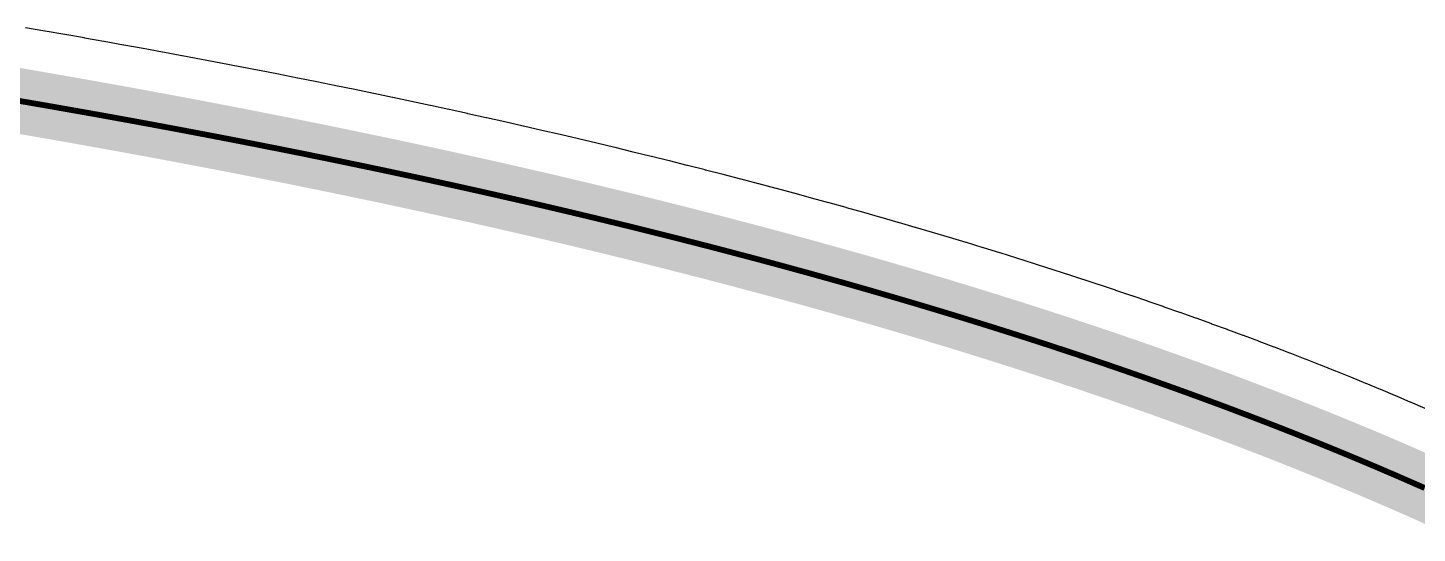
# Model space of a CAD drawing. Header units: millimetres. Extents: x -14 to 86, y -29 to 39.
# Drawn here: x 50.9 to 56.31, y -5.32 to -3.35 of the extents above; entities that cross this region are included whole.
import ezdxf

# ---------------------------------------------------------------- set-up
doc = ezdxf.new("R2010")
doc.units = ezdxf.units.MM
for name, color, linetype in [('BottomLayer', 5, 'Continuous'), ('KeepOutLayer', 6, 'Continuous'), ('Mechanical1', 6, 'Continuous'), ('TopLayer', 1, 'Continuous')]:
    doc.layers.add(name, color=color, linetype=linetype)

msp = doc.modelspace()

# ---------------------------------------------------------------- linework, layer by layer
at = {"layer": 'BottomLayer'}
for p, q in [((50.9712, -3.3639), (50.8949, -3.3508)), ((50.9715, -3.364), (50.9712, -3.3639)), ((50.9717, -3.364), (50.9715, -3.364)), ((51.0479, -3.3773), (50.9717, -3.364)), ((51.0481, -3.3773), (51.0479, -3.3773)), ((51.0484, -3.3773), (51.0481, -3.3773)), ((51.1244, -3.3907), (51.0484, -3.3773)), ((51.1246, -3.3908), (51.1244, -3.3907)), ((51.1249, -3.3908), (51.1246, -3.3908)), ((51.2007, -3.4043), (51.1249, -3.3908)), ((51.201, -3.4044), (51.2007, -3.4043)), ((51.2012, -3.4044), (51.201, -3.4044)), ((51.2769, -3.418), (51.2012, -3.4044)), ((51.2771, -3.4181), (51.2769, -3.418)), ((51.2774, -3.4181), (51.2771, -3.4181)), ((51.3528, -3.4318), (51.2774, -3.4181)), ((51.3531, -3.4319), (51.3528, -3.4318)), ((51.3534, -3.4319), (51.3531, -3.4319)), ((51.4286, -3.4457), (51.3534, -3.4319)), ((51.4289, -3.4458), (51.4286, -3.4457)), ((51.4292, -3.4458), (51.4289, -3.4458)), ((51.5042, -3.4597), (51.4292, -3.4458)), ((51.5045, -3.4599), (51.5042, -3.4597)), ((51.5048, -3.4598), (51.5045, -3.4599)), ((51.5797, -3.4739), (51.5048, -3.4598)), ((51.58, -3.474), (51.5797, -3.4739)), ((51.5802, -3.474), (51.58, -3.474)), ((51.6549, -3.4882), (51.5802, -3.474)), ((51.6552, -3.4883), (51.6549, -3.4882)), ((51.6555, -3.4883), (51.6552, -3.4883)), ((51.73, -3.5026), (51.6555, -3.4883)), ((51.7303, -3.5027), (51.73, -3.5026)), ((51.7306, -3.5027), (51.7303, -3.5027)), ((51.8049, -3.5172), (51.7306, -3.5027)), ((51.8052, -3.5173), (51.8049, -3.5172)), ((51.8055, -3.5173), (51.8052, -3.5173)), ((51.8796, -3.5318), (51.8055, -3.5173)), ((51.8799, -3.5319), (51.8796, -3.5318)), ((51.8802, -3.5319), (51.8799, -3.5319)), ((51.9541, -3.5466), (51.8802, -3.5319)), ((51.9544, -3.5467), (51.9541, -3.5466)), ((51.9547, -3.5467), (51.9544, -3.5467)), ((52.0284, -3.5615), (51.9547, -3.5467)), ((52.0287, -3.5616), (52.0284, -3.5615)), ((52.029, -3.5616), (52.0287, -3.5616)), ((52.1025, -3.5766), (52.029, -3.5616)), ((52.1028, -3.5767), (52.1025, -3.5766)), ((52.1031, -3.5767), (52.1028, -3.5767)), ((52.1764, -3.5917), (52.1031, -3.5767)), ((52.1767, -3.5919), (52.1764, -3.5917)), ((52.177, -3.5919), (52.1767, -3.5919)), ((52.2501, -3.607), (52.177, -3.5919)), ((52.2504, -3.6072), (52.2501, -3.607)), ((52.2507, -3.6072), (52.2504, -3.6072)), ((52.3236, -3.6224), (52.2507, -3.6072)), ((52.3239, -3.6226), (52.3236, -3.6224)), ((52.3243, -3.6226), (52.3239, -3.6226)), ((52.3969, -3.638), (52.3243, -3.6226)), ((52.3972, -3.6381), (52.3969, -3.638)), ((52.3976, -3.6381), (52.3972, -3.6381)), ((52.47, -3.6537), (52.3976, -3.6381)), ((52.4703, -3.6538), (52.47, -3.6537)), ((52.4707, -3.6538), (52.4703, -3.6538)), ((52.5429, -3.6695), (52.4707, -3.6538)), ((52.5432, -3.6696), (52.5429, -3.6695)), ((52.5436, -3.6696), (52.5432, -3.6696)), ((52.6156, -3.6854), (52.5436, -3.6696)), ((52.6159, -3.6856), (52.6156, -3.6854)), ((52.6162, -3.6856), (52.6159, -3.6856)), ((52.6881, -3.7015), (52.6162, -3.6856)), ((52.6884, -3.7016), (52.6881, -3.7015)), ((52.6887, -3.7016), (52.6884, -3.7016)), ((52.7603, -3.7177), (52.6887, -3.7016)), ((52.7606, -3.7178), (52.7603, -3.7177)), ((52.761, -3.7179), (52.7606, -3.7178)), ((52.8323, -3.734), (52.761, -3.7179)), ((52.8327, -3.7342), (52.8323, -3.734)), ((52.833, -3.7342), (52.8327, -3.7342)), ((52.9041, -3.7505), (52.833, -3.7342)), ((52.9045, -3.7507), (52.9041, -3.7505)), ((52.9048, -3.7507), (52.9045, -3.7507)), ((52.9757, -3.7671), (52.9048, -3.7507)), ((52.9761, -3.7673), (52.9757, -3.7671)), ((52.9764, -3.7673), (52.9761, -3.7673)), ((53.0471, -3.7839), (52.9764, -3.7673)), ((53.0474, -3.784), (53.0471, -3.7839)), ((53.0478, -3.784), (53.0474, -3.784)), ((53.1182, -3.8007), (53.0478, -3.784)), ((53.1186, -3.8009), (53.1182, -3.8007)), ((53.1189, -3.8009), (53.1186, -3.8009)), ((53.1891, -3.8177), (53.1189, -3.8009)), ((53.1895, -3.8179), (53.1891, -3.8177)), ((53.1899, -3.8179), (53.1895, -3.8179)), ((53.2598, -3.8349), (53.1899, -3.8179)), ((53.2602, -3.835), (53.2598, -3.8349)), ((53.2605, -3.8351), (53.2602, -3.835)), ((53.3303, -3.8522), (53.2605, -3.8351)), ((53.3306, -3.8523), (53.3303, -3.8522)), ((53.331, -3.8524), (53.3306, -3.8523)), ((53.4005, -3.8696), (53.331, -3.8524)), ((53.4008, -3.8698), (53.4005, -3.8696)), ((53.4012, -3.8698), (53.4008, -3.8698)), ((53.4705, -3.8872), (53.4012, -3.8698)), ((53.4708, -3.8873), (53.4705, -3.8872)), ((53.4712, -3.8874), (53.4708, -3.8873)), ((53.5402, -3.9049), (53.4712, -3.8874)), ((53.5406, -3.905), (53.5402, -3.9049)), ((53.5409, -3.9051), (53.5406, -3.905)), ((53.6097, -3.9227), (53.5409, -3.9051)), ((53.6101, -3.9229), (53.6097, -3.9227)), ((53.6105, -3.9229), (53.6101, -3.9229)), ((53.679, -3.9407), (53.6105, -3.9229)), ((53.6793, -3.9409), (53.679, -3.9407)), ((53.6797, -3.9409), (53.6793, -3.9409)), ((53.748, -3.9588), (53.6797, -3.9409)), ((53.7483, -3.959), (53.748, -3.9588)), ((53.7487, -3.959), (53.7483, -3.959)), ((53.8167, -3.9771), (53.7487, -3.959)), ((53.8171, -3.9773), (53.8167, -3.9771)), ((53.8175, -3.9773), (53.8171, -3.9773)), ((53.8852, -3.9955), (53.8175, -3.9773)), ((53.8856, -3.9957), (53.8852, -3.9955)), ((53.886, -3.9957), (53.8856, -3.9957)), ((53.9535, -4.0141), (53.886, -3.9957)), ((53.9539, -4.0143), (53.9535, -4.0141)), ((53.9543, -4.0143), (53.9539, -4.0143)), ((54.0215, -4.0328), (53.9543, -4.0143)), ((54.0219, -4.033), (54.0215, -4.0328)), ((54.0223, -4.033), (54.0219, -4.033)), ((54.0893, -4.0516), (54.0223, -4.033)), ((54.0897, -4.0518), (54.0893, -4.0516)), ((54.0901, -4.0518), (54.0897, -4.0518)), ((54.1568, -4.0706), (54.0901, -4.0518)), ((54.1572, -4.0708), (54.1568, -4.0706)), ((54.1576, -4.0708), (54.1572, -4.0708)), ((54.224, -4.0898), (54.1576, -4.0708)), ((54.2244, -4.09), (54.224, -4.0898)), ((54.2248, -4.09), (54.2244, -4.09)), ((54.291, -4.109), (54.2248, -4.09)), ((54.2914, -4.1092), (54.291, -4.109)), ((54.2918, -4.1093), (54.2914, -4.1092)), ((54.3577, -4.1285), (54.2918, -4.1093)), ((54.3581, -4.1287), (54.3577, -4.1285)), ((54.3586, -4.1287), (54.3581, -4.1287)), ((54.4242, -4.1481), (54.3586, -4.1287)), ((54.4246, -4.1483), (54.4242, -4.1481)), ((54.425, -4.1483), (54.4246, -4.1483)), ((54.4903, -4.1678), (54.425, -4.1483)), ((54.4907, -4.168), (54.4903, -4.1678)), ((54.4912, -4.1681), (54.4907, -4.168)), ((54.5562, -4.1877), (54.4912, -4.1681)), ((54.5567, -4.1879), (54.5562, -4.1877)), ((54.5571, -4.188), (54.5567, -4.1879)), ((54.6219, -4.2077), (54.5571, -4.188)), ((54.6223, -4.208), (54.6219, -4.2077)), ((54.6228, -4.208), (54.6223, -4.208)), ((54.6872, -4.2279), (54.6228, -4.208)), ((54.6877, -4.2281), (54.6872, -4.2279)), ((54.6881, -4.2282), (54.6877, -4.2281)), ((54.7523, -4.2483), (54.6881, -4.2282)), ((54.7528, -4.2485), (54.7523, -4.2483)), ((54.7532, -4.2485), (54.7528, -4.2485)), ((54.8171, -4.2688), (54.7532, -4.2485)), ((54.8176, -4.269), (54.8171, -4.2688)), ((54.8181, -4.2691), (54.8176, -4.269)), ((54.8817, -4.2894), (54.8181, -4.2691)), ((54.8821, -4.2897), (54.8817, -4.2894)), ((54.8826, -4.2897), (54.8821, -4.2897)), ((54.9459, -4.3102), (54.8826, -4.2897)), ((54.9464, -4.3105), (54.9459, -4.3102)), ((54.9469, -4.3105), (54.9464, -4.3105)), ((55.0099, -4.3312), (54.9469, -4.3105)), ((55.0103, -4.3314), (55.0099, -4.3312)), ((55.0108, -4.3315), (55.0103, -4.3314)), ((55.0736, -4.3523), (55.0108, -4.3315)), ((55.074, -4.3526), (55.0736, -4.3523)), ((55.0745, -4.3526), (55.074, -4.3526)), ((55.1369, -4.3736), (55.0745, -4.3526)), ((55.1374, -4.3738), (55.1369, -4.3736)), ((55.1379, -4.3739), (55.1374, -4.3738)), ((55.2, -4.395), (55.1379, -4.3739)), ((55.2005, -4.3953), (55.2, -4.395)), ((55.201, -4.3954), (55.2005, -4.3953)), ((55.2628, -4.4166), (55.201, -4.3954)), ((55.2633, -4.4169), (55.2628, -4.4166)), ((55.2639, -4.417), (55.2633, -4.4169)), ((55.3254, -4.4384), (55.2639, -4.417)), ((55.3258, -4.4386), (55.3254, -4.4384)), ((55.3264, -4.4387), (55.3258, -4.4386)), ((55.3876, -4.4603), (55.3264, -4.4387)), ((55.3881, -4.4606), (55.3876, -4.4603)), ((55.3886, -4.4606), (55.3881, -4.4606)), ((55.4495, -4.4824), (55.3886, -4.4606)), ((55.45, -4.4826), (55.4495, -4.4824)), ((55.4505, -4.4827), (55.45, -4.4826)), ((55.5111, -4.5046), (55.4505, -4.4827)), ((55.5116, -4.5049), (55.5111, -4.5046)), ((55.5121, -4.505), (55.5116, -4.5049)), ((55.5724, -4.527), (55.5121, -4.505)), ((55.5729, -4.5273), (55.5724, -4.527)), ((55.5735, -4.5274), (55.5729, -4.5273)), ((55.6334, -4.5496), (55.5735, -4.5274)), ((55.6339, -4.5499), (55.6334, -4.5496)), ((55.6345, -4.55), (55.6339, -4.5499)), ((55.6941, -4.5723), (55.6345, -4.55)), ((55.6946, -4.5726), (55.6941, -4.5723)), ((55.6952, -4.5727), (55.6946, -4.5726)), ((55.7545, -4.5952), (55.6952, -4.5727)), ((55.755, -4.5955), (55.7545, -4.5952)), ((55.7556, -4.5956), (55.755, -4.5955)), ((55.8146, -4.6183), (55.7556, -4.5956)), ((55.8151, -4.6186), (55.8146, -4.6183)), ((55.8157, -4.6187), (55.8151, -4.6186)), ((55.8744, -4.6415), (55.8157, -4.6187)), ((55.8749, -4.6418), (55.8744, -4.6415)), ((55.8755, -4.6419), (55.8749, -4.6418)), ((55.9338, -4.6649), (55.8755, -4.6419)), ((55.9343, -4.6652), (55.9338, -4.6649)), ((55.935, -4.6653), (55.9343, -4.6652)), ((55.9929, -4.6885), (55.935, -4.6653)), ((55.9935, -4.6888), (55.9929, -4.6885)), ((55.9941, -4.6889), (55.9935, -4.6888)), ((56.0518, -4.7122), (55.9941, -4.6889)), ((56.0523, -4.7126), (56.0518, -4.7122)), ((56.0529, -4.7127), (56.0523, -4.7126)), ((56.1102, -4.7361), (56.0529, -4.7127)), ((56.1108, -4.7365), (56.1102, -4.7361)), ((56.1114, -4.7366), (56.1108, -4.7365)), ((56.1684, -4.7602), (56.1114, -4.7366)), ((56.169, -4.7606), (56.1684, -4.7602)), ((56.1696, -4.7607), (56.169, -4.7606)), ((56.2263, -4.7845), (56.1696, -4.7607)), ((56.2268, -4.7848), (56.2263, -4.7845)), ((56.2275, -4.785), (56.2268, -4.7848)), ((56.2838, -4.8089), (56.2275, -4.785)), ((56.2843, -4.8093), (56.2838, -4.8089)), ((56.285, -4.8094), (56.2843, -4.8093)), ((56.341, -4.8335), (56.285, -4.8094))]:
    msp.add_line(p, q, dxfattribs=at)
at = {"layer": 'KeepOutLayer', "const_width": 0.254}
for points in [[(50.7701, -3.6185), (50.8466, -3.6315)], [(50.8466, -3.6315), (50.9229, -3.6447)], [(50.9229, -3.6447), (50.9991, -3.6579)], [(50.9991, -3.6579), (51.075, -3.6713)], [(51.075, -3.6713), (51.1508, -3.6847)], [(51.1508, -3.6847), (51.2264, -3.6983)], [(51.2264, -3.6983), (51.3019, -3.712)], [(51.3019, -3.712), (51.3771, -3.7259)], [(51.3771, -3.7259), (51.4522, -3.7398)], [(51.4522, -3.7398), (51.5271, -3.7539)], [(51.5271, -3.7539), (51.6018, -3.7681)], [(51.6018, -3.7681), (51.6763, -3.7824)], [(51.6763, -3.7824), (51.7506, -3.7968)], [(51.7506, -3.7968), (51.8247, -3.8114)], [(51.8247, -3.8114), (51.8986, -3.826)], [(51.8986, -3.826), (51.9723, -3.8408)], [(51.9723, -3.8408), (52.0458, -3.8557)], [(52.0458, -3.8557), (52.1192, -3.8708)], [(52.1192, -3.8708), (52.1923, -3.886)], [(52.1923, -3.886), (52.2651, -3.9012)], [(52.2651, -3.9012), (52.3378, -3.9167)], [(52.3378, -3.9167), (52.4103, -3.9322)], [(52.4103, -3.9322), (52.4825, -3.9479)], [(52.4825, -3.9479), (52.5546, -3.9637)], [(52.5546, -3.9637), (52.6264, -3.9796)], [(52.6264, -3.9796), (52.698, -3.9957)], [(52.698, -3.9957), (52.7693, -4.0119)], [(52.7693, -4.0119), (52.8405, -4.0282)], [(52.8405, -4.0282), (52.9114, -4.0446)], [(52.9114, -4.0446), (52.982, -4.0612)], [(52.982, -4.0612), (53.0525, -4.0779)], [(53.0525, -4.0779), (53.1227, -4.0948)], [(53.1227, -4.0948), (53.1927, -4.1117)], [(53.1927, -4.1117), (53.2624, -4.1288)], [(53.2624, -4.1288), (53.3319, -4.1461)], [(53.3319, -4.1461), (53.4011, -4.1635)], [(53.4011, -4.1635), (53.4701, -4.181)], [(53.4701, -4.181), (53.5389, -4.1986)], [(53.5389, -4.1986), (53.6073, -4.2164)], [(53.6073, -4.2164), (53.6756, -4.2344)], [(53.6756, -4.2344), (53.7436, -4.2524)], [(53.7436, -4.2524), (53.8113, -4.2706)], [(53.8113, -4.2706), (53.8788, -4.289)], [(53.8788, -4.289), (53.946, -4.3074)], [(53.946, -4.3074), (54.0129, -4.3261)], [(54.0129, -4.3261), (54.0796, -4.3448)], [(54.0796, -4.3448), (54.146, -4.3637)], [(54.146, -4.3637), (54.2121, -4.3828)], [(54.2121, -4.3828), (54.278, -4.402)], [(54.278, -4.402), (54.3436, -4.4213)], [(54.3436, -4.4213), (54.4089, -4.4408)], [(54.4089, -4.4408), (54.4739, -4.4604)], [(54.4739, -4.4604), (54.5387, -4.4802)], [(54.5387, -4.4802), (54.6032, -4.5001)], [(54.6032, -4.5001), (54.6673, -4.5202)], [(54.6673, -4.5202), (54.7312, -4.5404)], [(54.7312, -4.5404), (54.7948, -4.5607)], [(54.7948, -4.5607), (54.8581, -4.5812)], [(54.8581, -4.5812), (54.9212, -4.6019)], [(54.9212, -4.6019), (54.9839, -4.6227)], [(54.9839, -4.6227), (55.0463, -4.6436)], [(55.0463, -4.6436), (55.1084, -4.6647)], [(55.1084, -4.6647), (55.1702, -4.686)], [(55.1702, -4.686), (55.2317, -4.7074)], [(55.2317, -4.7074), (55.2929, -4.729)], [(55.2929, -4.729), (55.3538, -4.7507)], [(55.3538, -4.7507), (55.4144, -4.7725)], [(55.4144, -4.7725), (55.4746, -4.7946)], [(55.4746, -4.7946), (55.5346, -4.8167)], [(55.5346, -4.8167), (55.5942, -4.8391)], [(55.5942, -4.8391), (55.6535, -4.8616)], [(55.6535, -4.8616), (55.7125, -4.8842)], [(55.7125, -4.8842), (55.7711, -4.907)], [(55.7711, -4.907), (55.8295, -4.93)], [(55.8295, -4.93), (55.8875, -4.9531)], [(55.8875, -4.9531), (55.9451, -4.9764)], [(55.9451, -4.9764), (56.0024, -4.9998)], [(56.0024, -4.9998), (56.0594, -5.0234)], [(56.0594, -5.0234), (56.1161, -5.0472)], [(56.1161, -5.0472), (56.1724, -5.0711)], [(56.1724, -5.0711), (56.2284, -5.0952)], [(56.2284, -5.0952), (56.3393, -5.1438)], [(56.3393, -5.1438), (56.4488, -5.1931)]]:
    msp.add_lwpolyline(points, dxfattribs=at)
at = {"layer": 'KeepOutLayer', "const_width": 0.127}
for points in [[(50.7831, -3.6315, 1), (50.9101, -3.6315, 1)], [(50.7831, -3.6315, 1), (50.9101, -3.6315, 1)], [(50.8594, -3.6447, 1), (50.9864, -3.6447, 1)], [(50.8594, -3.6447, 1), (50.9864, -3.6447, 1)], [(50.9356, -3.6579, 1), (51.0626, -3.6579, 1)], [(50.9356, -3.6579, 1), (51.0626, -3.6579, 1)], [(51.0115, -3.6713, 1), (51.1385, -3.6713, 1)], [(51.0115, -3.6713, 1), (51.1385, -3.6713, 1)], [(51.0873, -3.6847, 1), (51.2143, -3.6847, 1)], [(51.0873, -3.6847, 1), (51.2143, -3.6847, 1)], [(51.1629, -3.6983, 1), (51.2899, -3.6983, 1)], [(51.1629, -3.6983, 1), (51.2899, -3.6983, 1)], [(51.2384, -3.712, 1), (51.3654, -3.712, 1)], [(51.2384, -3.712, 1), (51.3654, -3.712, 1)], [(51.3136, -3.7259, 1), (51.4406, -3.7259, 1)], [(51.3136, -3.7259, 1), (51.4406, -3.7259, 1)], [(51.3887, -3.7398, 1), (51.5157, -3.7398, 1)], [(51.3887, -3.7398, 1), (51.5157, -3.7398, 1)], [(51.4636, -3.7539, 1), (51.5906, -3.7539, 1)], [(51.4636, -3.7539, 1), (51.5906, -3.7539, 1)], [(51.5383, -3.7681, 1), (51.6653, -3.7681, 1)], [(51.5383, -3.7681, 1), (51.6653, -3.7681, 1)], [(51.6128, -3.7824, 1), (51.7398, -3.7824, 1)], [(51.6128, -3.7824, 1), (51.7398, -3.7824, 1)], [(51.6871, -3.7968, 1), (51.8141, -3.7968, 1)], [(51.6871, -3.7968, 1), (51.8141, -3.7968, 1)], [(51.7612, -3.8114, 1), (51.8882, -3.8114, 1)], [(51.7612, -3.8114, 1), (51.8882, -3.8114, 1)], [(51.8351, -3.826, 1), (51.9621, -3.826, 1)], [(51.8351, -3.826, 1), (51.9621, -3.826, 1)], [(51.9088, -3.8408, 1), (52.0358, -3.8408, 1)], [(51.9088, -3.8408, 1), (52.0358, -3.8408, 1)], [(51.9823, -3.8557, 1), (52.1093, -3.8557, 1)], [(51.9823, -3.8557, 1), (52.1093, -3.8557, 1)], [(52.0557, -3.8708, 1), (52.1827, -3.8708, 1)], [(52.0557, -3.8708, 1), (52.1827, -3.8708, 1)], [(52.1288, -3.886, 1), (52.2558, -3.886, 1)], [(52.1288, -3.886, 1), (52.2558, -3.886, 1)], [(52.2016, -3.9012, 1), (52.3286, -3.9012, 1)], [(52.2016, -3.9012, 1), (52.3286, -3.9012, 1)], [(52.2743, -3.9167, 1), (52.4013, -3.9167, 1)], [(52.2743, -3.9167, 1), (52.4013, -3.9167, 1)], [(52.3468, -3.9322, 1), (52.4738, -3.9322, 1)], [(52.3468, -3.9322, 1), (52.4738, -3.9322, 1)], [(52.419, -3.9479, 1), (52.546, -3.9479, 1)], [(52.419, -3.9479, 1), (52.546, -3.9479, 1)], [(52.4911, -3.9637, 1), (52.6181, -3.9637, 1)], [(52.4911, -3.9637, 1), (52.6181, -3.9637, 1)], [(52.5629, -3.9796, 1), (52.6899, -3.9796, 1)], [(52.5629, -3.9796, 1), (52.6899, -3.9796, 1)], [(52.6345, -3.9957, 1), (52.7615, -3.9957, 1)], [(52.6345, -3.9957, 1), (52.7615, -3.9957, 1)], [(52.7058, -4.0119, 1), (52.8328, -4.0119, 1)], [(52.7058, -4.0119, 1), (52.8328, -4.0119, 1)], [(52.777, -4.0282, 1), (52.904, -4.0282, 1)], [(52.777, -4.0282, 1), (52.904, -4.0282, 1)], [(52.8479, -4.0446, 1), (52.9749, -4.0446, 1)], [(52.8479, -4.0446, 1), (52.9749, -4.0446, 1)], [(52.9185, -4.0612, 1), (53.0455, -4.0612, 1)], [(52.9185, -4.0612, 1), (53.0455, -4.0612, 1)], [(52.989, -4.0779, 1), (53.116, -4.0779, 1)], [(52.989, -4.0779, 1), (53.116, -4.0779, 1)], [(53.0592, -4.0948, 1), (53.1862, -4.0948, 1)], [(53.0592, -4.0948, 1), (53.1862, -4.0948, 1)], [(53.1292, -4.1117, 1), (53.2562, -4.1117, 1)], [(53.1292, -4.1117, 1), (53.2562, -4.1117, 1)], [(53.1989, -4.1288, 1), (53.3259, -4.1288, 1)], [(53.1989, -4.1288, 1), (53.3259, -4.1288, 1)], [(53.2684, -4.1461, 1), (53.3954, -4.1461, 1)], [(53.2684, -4.1461, 1), (53.3954, -4.1461, 1)], [(53.3376, -4.1635, 1), (53.4646, -4.1635, 1)], [(53.3376, -4.1635, 1), (53.4646, -4.1635, 1)], [(53.4066, -4.181, 1), (53.5336, -4.181, 1)], [(53.4066, -4.181, 1), (53.5336, -4.181, 1)], [(53.4754, -4.1986, 1), (53.6024, -4.1986, 1)], [(53.4754, -4.1986, 1), (53.6024, -4.1986, 1)], [(53.5438, -4.2164, 1), (53.6708, -4.2164, 1)], [(53.5438, -4.2164, 1), (53.6708, -4.2164, 1)], [(53.6121, -4.2344, 1), (53.7391, -4.2344, 1)], [(53.6121, -4.2344, 1), (53.7391, -4.2344, 1)], [(53.6801, -4.2524, 1), (53.8071, -4.2524, 1)], [(53.6801, -4.2524, 1), (53.8071, -4.2524, 1)], [(53.7478, -4.2706, 1), (53.8748, -4.2706, 1)], [(53.7478, -4.2706, 1), (53.8748, -4.2706, 1)], [(53.8153, -4.289, 1), (53.9423, -4.289, 1)], [(53.8153, -4.289, 1), (53.9423, -4.289, 1)], [(53.8825, -4.3074, 1), (54.0095, -4.3074, 1)], [(53.8825, -4.3074, 1), (54.0095, -4.3074, 1)], [(53.9494, -4.3261, 1), (54.0764, -4.3261, 1)], [(53.9494, -4.3261, 1), (54.0764, -4.3261, 1)], [(54.0161, -4.3448, 1), (54.1431, -4.3448, 1)], [(54.0161, -4.3448, 1), (54.1431, -4.3448, 1)], [(54.0825, -4.3637, 1), (54.2095, -4.3637, 1)], [(54.0825, -4.3637, 1), (54.2095, -4.3637, 1)], [(54.1486, -4.3828, 1), (54.2756, -4.3828, 1)], [(54.1486, -4.3828, 1), (54.2756, -4.3828, 1)], [(54.2145, -4.402, 1), (54.3415, -4.402, 1)], [(54.2145, -4.402, 1), (54.3415, -4.402, 1)], [(54.2801, -4.4213, 1), (54.4071, -4.4213, 1)], [(54.2801, -4.4213, 1), (54.4071, -4.4213, 1)], [(54.3454, -4.4408, 1), (54.4724, -4.4408, 1)], [(54.3454, -4.4408, 1), (54.4724, -4.4408, 1)], [(54.4104, -4.4604, 1), (54.5374, -4.4604, 1)], [(54.4104, -4.4604, 1), (54.5374, -4.4604, 1)], [(54.4752, -4.4802, 1), (54.6022, -4.4802, 1)], [(54.4752, -4.4802, 1), (54.6022, -4.4802, 1)], [(54.5397, -4.5001, 1), (54.6667, -4.5001, 1)], [(54.5397, -4.5001, 1), (54.6667, -4.5001, 1)], [(54.6038, -4.5202, 1), (54.7308, -4.5202, 1)], [(54.6038, -4.5202, 1), (54.7308, -4.5202, 1)], [(54.6677, -4.5404, 1), (54.7947, -4.5404, 1)], [(54.6677, -4.5404, 1), (54.7947, -4.5404, 1)], [(54.7313, -4.5607, 1), (54.8583, -4.5607, 1)], [(54.7313, -4.5607, 1), (54.8583, -4.5607, 1)], [(54.7946, -4.5812, 1), (54.9216, -4.5812, 1)], [(54.7946, -4.5812, 1), (54.9216, -4.5812, 1)], [(54.8577, -4.6019, 1), (54.9847, -4.6019, 1)], [(54.8577, -4.6019, 1), (54.9847, -4.6019, 1)], [(54.9204, -4.6227, 1), (55.0474, -4.6227, 1)], [(54.9204, -4.6227, 1), (55.0474, -4.6227, 1)], [(54.9828, -4.6436, 1), (55.1098, -4.6436, 1)], [(54.9828, -4.6436, 1), (55.1098, -4.6436, 1)], [(55.0449, -4.6647, 1), (55.1719, -4.6647, 1)], [(55.0449, -4.6647, 1), (55.1719, -4.6647, 1)], [(55.1067, -4.686, 1), (55.2337, -4.686, 1)], [(55.1067, -4.686, 1), (55.2337, -4.686, 1)], [(55.1682, -4.7074, 1), (55.2952, -4.7074, 1)], [(55.1682, -4.7074, 1), (55.2952, -4.7074, 1)], [(55.2294, -4.729, 1), (55.3564, -4.729, 1)], [(55.2294, -4.729, 1), (55.3564, -4.729, 1)], [(55.2903, -4.7507, 1), (55.4173, -4.7507, 1)], [(55.2903, -4.7507, 1), (55.4173, -4.7507, 1)], [(55.3509, -4.7725, 1), (55.4779, -4.7725, 1)], [(55.3509, -4.7725, 1), (55.4779, -4.7725, 1)], [(55.4111, -4.7946, 1), (55.5381, -4.7946, 1)], [(55.4111, -4.7946, 1), (55.5381, -4.7946, 1)], [(55.4711, -4.8167, 1), (55.5981, -4.8167, 1)], [(55.4711, -4.8167, 1), (55.5981, -4.8167, 1)], [(55.5307, -4.8391, 1), (55.6577, -4.8391, 1)], [(55.5307, -4.8391, 1), (55.6577, -4.8391, 1)], [(55.59, -4.8616, 1), (55.717, -4.8616, 1)], [(55.59, -4.8616, 1), (55.717, -4.8616, 1)], [(55.649, -4.8842, 1), (55.776, -4.8842, 1)], [(55.649, -4.8842, 1), (55.776, -4.8842, 1)], [(55.7076, -4.907, 1), (55.8346, -4.907, 1)], [(55.7076, -4.907, 1), (55.8346, -4.907, 1)], [(55.766, -4.93, 1), (55.893, -4.93, 1)], [(55.766, -4.93, 1), (55.893, -4.93, 1)], [(55.824, -4.9531, 1), (55.951, -4.9531, 1)], [(55.824, -4.9531, 1), (55.951, -4.9531, 1)], [(55.8816, -4.9764, 1), (56.0086, -4.9764, 1)], [(55.8816, -4.9764, 1), (56.0086, -4.9764, 1)], [(55.9389, -4.9998, 1), (56.0659, -4.9998, 1)], [(55.9389, -4.9998, 1), (56.0659, -4.9998, 1)], [(55.9959, -5.0234, 1), (56.1229, -5.0234, 1)], [(55.9959, -5.0234, 1), (56.1229, -5.0234, 1)], [(56.0526, -5.0472, 1), (56.1796, -5.0472, 1)], [(56.0526, -5.0472, 1), (56.1796, -5.0472, 1)], [(56.1089, -5.0711, 1), (56.2359, -5.0711, 1)], [(56.1089, -5.0711, 1), (56.2359, -5.0711, 1)], [(56.1649, -5.0952, 1), (56.2919, -5.0952, 1)], [(56.1649, -5.0952, 1), (56.2919, -5.0952, 1)], [(56.2758, -5.1438, 1), (56.4028, -5.1438, 1)], [(56.2758, -5.1438, 1), (56.4028, -5.1438, 1)]]:
    msp.add_lwpolyline(points, format="xyb", close=True, dxfattribs=at)
at = {"layer": 'Mechanical1', "const_width": 0.0227}
for points in [[(50.8466, -3.6315), (50.9229, -3.6447)], [(50.9229, -3.6447), (50.9991, -3.6579)], [(50.9991, -3.6579), (51.075, -3.6713)], [(51.075, -3.6713), (51.1508, -3.6847)], [(51.1508, -3.6847), (51.2264, -3.6983)], [(51.2264, -3.6983), (51.3019, -3.712)], [(51.3019, -3.712), (51.3771, -3.7259)], [(51.3771, -3.7259), (51.4522, -3.7398)], [(51.4522, -3.7398), (51.5271, -3.7539)], [(51.5271, -3.7539), (51.6018, -3.7681)], [(51.6018, -3.7681), (51.6763, -3.7824)], [(51.6763, -3.7824), (51.7506, -3.7968)], [(51.7506, -3.7968), (51.8247, -3.8114)], [(51.8247, -3.8114), (51.8986, -3.826)], [(51.8986, -3.826), (51.9723, -3.8408)], [(51.9723, -3.8408), (52.0458, -3.8557)], [(52.0458, -3.8557), (52.1192, -3.8708)], [(52.1192, -3.8708), (52.1923, -3.886)], [(52.1923, -3.886), (52.2651, -3.9012)], [(52.2651, -3.9012), (52.3378, -3.9167)], [(52.3378, -3.9167), (52.4103, -3.9322)], [(52.4103, -3.9322), (52.4825, -3.9479)], [(52.4825, -3.9479), (52.5546, -3.9637)], [(52.5546, -3.9637), (52.6264, -3.9796)], [(52.6264, -3.9796), (52.698, -3.9957)], [(52.698, -3.9957), (52.7693, -4.0119)], [(52.7693, -4.0119), (52.8405, -4.0282)], [(52.8405, -4.0282), (52.9114, -4.0446)], [(52.9114, -4.0446), (52.982, -4.0612)], [(52.982, -4.0612), (53.0525, -4.0779)], [(53.0525, -4.0779), (53.1227, -4.0948)], [(53.1227, -4.0948), (53.1927, -4.1117)], [(53.1927, -4.1117), (53.2624, -4.1288)], [(53.2624, -4.1288), (53.3319, -4.1461)], [(53.3319, -4.1461), (53.4011, -4.1635)], [(53.4011, -4.1635), (53.4701, -4.181)], [(53.4701, -4.181), (53.5389, -4.1986)], [(53.5389, -4.1986), (53.6073, -4.2164)], [(53.6073, -4.2164), (53.6756, -4.2344)], [(53.6756, -4.2344), (53.7436, -4.2524)], [(53.7436, -4.2524), (53.8113, -4.2706)], [(53.8113, -4.2706), (53.8788, -4.289)], [(53.8788, -4.289), (53.946, -4.3074)], [(53.946, -4.3074), (54.0129, -4.3261)], [(54.0129, -4.3261), (54.0796, -4.3448)], [(54.0796, -4.3448), (54.146, -4.3637)], [(54.146, -4.3637), (54.2121, -4.3828)], [(54.2121, -4.3828), (54.278, -4.402)], [(54.278, -4.402), (54.3436, -4.4213)], [(54.3436, -4.4213), (54.4089, -4.4408)], [(54.4089, -4.4408), (54.4739, -4.4604)], [(54.4739, -4.4604), (54.5387, -4.4802)], [(54.5387, -4.4802), (54.6032, -4.5001)], [(54.6032, -4.5001), (54.6673, -4.5202)], [(54.6673, -4.5202), (54.7312, -4.5404)], [(54.7312, -4.5404), (54.7948, -4.5607)], [(54.7948, -4.5607), (54.8581, -4.5812)], [(54.8581, -4.5812), (54.9212, -4.6019)], [(54.9212, -4.6019), (54.9839, -4.6227)], [(54.9839, -4.6227), (55.0463, -4.6436)], [(55.0463, -4.6436), (55.1084, -4.6647)], [(55.1084, -4.6647), (55.1702, -4.686)], [(55.1702, -4.686), (55.2317, -4.7074)], [(55.2317, -4.7074), (55.2929, -4.729)], [(55.2929, -4.729), (55.3538, -4.7507)], [(55.3538, -4.7507), (55.4144, -4.7725)], [(55.4144, -4.7725), (55.4746, -4.7946)], [(55.4746, -4.7946), (55.5346, -4.8167)], [(55.5346, -4.8167), (55.5942, -4.8391)], [(55.5942, -4.8391), (55.6535, -4.8616)], [(55.6535, -4.8616), (55.7125, -4.8842)], [(55.7125, -4.8842), (55.7711, -4.907)], [(55.7711, -4.907), (55.8295, -4.93)], [(55.8295, -4.93), (55.8875, -4.9531)], [(55.8875, -4.9531), (55.9451, -4.9764)], [(55.9451, -4.9764), (56.0024, -4.9998)], [(56.0024, -4.9998), (56.0594, -5.0234)], [(56.0594, -5.0234), (56.1161, -5.0472)], [(56.1161, -5.0472), (56.1724, -5.0711)], [(56.1724, -5.0711), (56.2284, -5.0952)], [(56.2284, -5.0952), (56.3393, -5.1438)]]:
    msp.add_lwpolyline(points, dxfattribs=at)
at = {"layer": 'Mechanical1', "const_width": 0.0113}
for points in [[(50.9172, -3.6447, 1), (50.9286, -3.6447, 1)], [(50.9172, -3.6447, 1), (50.9286, -3.6447, 1)], [(50.9934, -3.6579, 1), (51.0047, -3.6579, 1)], [(50.9934, -3.6579, 1), (51.0047, -3.6579, 1)], [(51.0694, -3.6713, 1), (51.0807, -3.6713, 1)], [(51.0694, -3.6713, 1), (51.0807, -3.6713, 1)], [(51.1452, -3.6847, 1), (51.1565, -3.6847, 1)], [(51.1452, -3.6847, 1), (51.1565, -3.6847, 1)], [(51.2208, -3.6983, 1), (51.2321, -3.6983, 1)], [(51.2208, -3.6983, 1), (51.2321, -3.6983, 1)], [(51.2962, -3.712, 1), (51.3076, -3.712, 1)], [(51.2962, -3.712, 1), (51.3076, -3.712, 1)], [(51.3715, -3.7259, 1), (51.3828, -3.7259, 1)], [(51.3715, -3.7259, 1), (51.3828, -3.7259, 1)], [(51.4465, -3.7398, 1), (51.4579, -3.7398, 1)], [(51.4465, -3.7398, 1), (51.4579, -3.7398, 1)], [(51.5214, -3.7539, 1), (51.5328, -3.7539, 1)], [(51.5214, -3.7539, 1), (51.5328, -3.7539, 1)], [(51.5961, -3.7681, 1), (51.6075, -3.7681, 1)], [(51.5961, -3.7681, 1), (51.6075, -3.7681, 1)], [(51.6706, -3.7824, 1), (51.682, -3.7824, 1)], [(51.6706, -3.7824, 1), (51.682, -3.7824, 1)], [(51.7449, -3.7968, 1), (51.7563, -3.7968, 1)], [(51.7449, -3.7968, 1), (51.7563, -3.7968, 1)], [(51.819, -3.8114, 1), (51.8304, -3.8114, 1)], [(51.819, -3.8114, 1), (51.8304, -3.8114, 1)], [(51.8929, -3.826, 1), (51.9043, -3.826, 1)], [(51.8929, -3.826, 1), (51.9043, -3.826, 1)], [(51.9667, -3.8408, 1), (51.978, -3.8408, 1)], [(51.9667, -3.8408, 1), (51.978, -3.8408, 1)], [(52.0402, -3.8557, 1), (52.0515, -3.8557, 1)], [(52.0402, -3.8557, 1), (52.0515, -3.8557, 1)], [(52.1135, -3.8708, 1), (52.1248, -3.8708, 1)], [(52.1135, -3.8708, 1), (52.1248, -3.8708, 1)], [(52.1866, -3.886, 1), (52.1979, -3.886, 1)], [(52.1866, -3.886, 1), (52.1979, -3.886, 1)], [(52.2595, -3.9012, 1), (52.2708, -3.9012, 1)], [(52.2595, -3.9012, 1), (52.2708, -3.9012, 1)], [(52.3321, -3.9167, 1), (52.3435, -3.9167, 1)], [(52.3321, -3.9167, 1), (52.3435, -3.9167, 1)], [(52.4046, -3.9322, 1), (52.416, -3.9322, 1)], [(52.4046, -3.9322, 1), (52.416, -3.9322, 1)], [(52.4769, -3.9479, 1), (52.4882, -3.9479, 1)], [(52.4769, -3.9479, 1), (52.4882, -3.9479, 1)], [(52.5489, -3.9637, 1), (52.5602, -3.9637, 1)], [(52.5489, -3.9637, 1), (52.5602, -3.9637, 1)], [(52.6207, -3.9796, 1), (52.632, -3.9796, 1)], [(52.6207, -3.9796, 1), (52.632, -3.9796, 1)], [(52.6923, -3.9957, 1), (52.7036, -3.9957, 1)], [(52.6923, -3.9957, 1), (52.7036, -3.9957, 1)], [(52.7636, -4.0119, 1), (52.775, -4.0119, 1)], [(52.7636, -4.0119, 1), (52.775, -4.0119, 1)], [(52.8348, -4.0282, 1), (52.8461, -4.0282, 1)], [(52.8348, -4.0282, 1), (52.8461, -4.0282, 1)], [(52.9057, -4.0446, 1), (52.917, -4.0446, 1)], [(52.9057, -4.0446, 1), (52.917, -4.0446, 1)], [(52.9764, -4.0612, 1), (52.9877, -4.0612, 1)], [(52.9764, -4.0612, 1), (52.9877, -4.0612, 1)], [(53.0468, -4.0779, 1), (53.0582, -4.0779, 1)], [(53.0468, -4.0779, 1), (53.0582, -4.0779, 1)], [(53.117, -4.0948, 1), (53.1284, -4.0948, 1)], [(53.117, -4.0948, 1), (53.1284, -4.0948, 1)], [(53.187, -4.1117, 1), (53.1983, -4.1117, 1)], [(53.187, -4.1117, 1), (53.1983, -4.1117, 1)], [(53.2567, -4.1288, 1), (53.2681, -4.1288, 1)], [(53.2567, -4.1288, 1), (53.2681, -4.1288, 1)], [(53.3262, -4.1461, 1), (53.3375, -4.1461, 1)], [(53.3262, -4.1461, 1), (53.3375, -4.1461, 1)], [(53.3954, -4.1635, 1), (53.4068, -4.1635, 1)], [(53.3954, -4.1635, 1), (53.4068, -4.1635, 1)], [(53.4644, -4.181, 1), (53.4758, -4.181, 1)], [(53.4644, -4.181, 1), (53.4758, -4.181, 1)], [(53.5332, -4.1986, 1), (53.5445, -4.1986, 1)], [(53.5332, -4.1986, 1), (53.5445, -4.1986, 1)], [(53.6017, -4.2164, 1), (53.613, -4.2164, 1)], [(53.6017, -4.2164, 1), (53.613, -4.2164, 1)], [(53.6699, -4.2344, 1), (53.6813, -4.2344, 1)], [(53.6699, -4.2344, 1), (53.6813, -4.2344, 1)], [(53.7379, -4.2524, 1), (53.7492, -4.2524, 1)], [(53.7379, -4.2524, 1), (53.7492, -4.2524, 1)], [(53.8056, -4.2706, 1), (53.817, -4.2706, 1)], [(53.8056, -4.2706, 1), (53.817, -4.2706, 1)], [(53.8731, -4.289, 1), (53.8844, -4.289, 1)], [(53.8731, -4.289, 1), (53.8844, -4.289, 1)], [(53.9403, -4.3074, 1), (53.9517, -4.3074, 1)], [(53.9403, -4.3074, 1), (53.9517, -4.3074, 1)], [(54.0073, -4.3261, 1), (54.0186, -4.3261, 1)], [(54.0073, -4.3261, 1), (54.0186, -4.3261, 1)], [(54.0739, -4.3448, 1), (54.0853, -4.3448, 1)], [(54.0739, -4.3448, 1), (54.0853, -4.3448, 1)], [(54.1403, -4.3637, 1), (54.1517, -4.3637, 1)], [(54.1403, -4.3637, 1), (54.1517, -4.3637, 1)], [(54.2065, -4.3828, 1), (54.2178, -4.3828, 1)], [(54.2065, -4.3828, 1), (54.2178, -4.3828, 1)], [(54.2723, -4.402, 1), (54.2837, -4.402, 1)], [(54.2723, -4.402, 1), (54.2837, -4.402, 1)], [(54.3379, -4.4213, 1), (54.3493, -4.4213, 1)], [(54.3379, -4.4213, 1), (54.3493, -4.4213, 1)], [(54.4032, -4.4408, 1), (54.4146, -4.4408, 1)], [(54.4032, -4.4408, 1), (54.4146, -4.4408, 1)], [(54.4683, -4.4604, 1), (54.4796, -4.4604, 1)], [(54.4683, -4.4604, 1), (54.4796, -4.4604, 1)], [(54.533, -4.4802, 1), (54.5444, -4.4802, 1)], [(54.533, -4.4802, 1), (54.5444, -4.4802, 1)], [(54.5975, -4.5001, 1), (54.6088, -4.5001, 1)], [(54.5975, -4.5001, 1), (54.6088, -4.5001, 1)], [(54.6617, -4.5202, 1), (54.673, -4.5202, 1)], [(54.6617, -4.5202, 1), (54.673, -4.5202, 1)], [(54.7256, -4.5404, 1), (54.7369, -4.5404, 1)], [(54.7256, -4.5404, 1), (54.7369, -4.5404, 1)], [(54.7892, -4.5607, 1), (54.8005, -4.5607, 1)], [(54.7892, -4.5607, 1), (54.8005, -4.5607, 1)], [(54.8525, -4.5812, 1), (54.8638, -4.5812, 1)], [(54.8525, -4.5812, 1), (54.8638, -4.5812, 1)], [(54.9155, -4.6019, 1), (54.9268, -4.6019, 1)], [(54.9155, -4.6019, 1), (54.9268, -4.6019, 1)], [(54.9782, -4.6227, 1), (54.9895, -4.6227, 1)], [(54.9782, -4.6227, 1), (54.9895, -4.6227, 1)], [(55.0406, -4.6436, 1), (55.052, -4.6436, 1)], [(55.0406, -4.6436, 1), (55.052, -4.6436, 1)], [(55.1027, -4.6647, 1), (55.1141, -4.6647, 1)], [(55.1027, -4.6647, 1), (55.1141, -4.6647, 1)], [(55.1645, -4.686, 1), (55.1759, -4.686, 1)], [(55.1645, -4.686, 1), (55.1759, -4.686, 1)], [(55.226, -4.7074, 1), (55.2374, -4.7074, 1)], [(55.226, -4.7074, 1), (55.2374, -4.7074, 1)], [(55.2872, -4.729, 1), (55.2986, -4.729, 1)], [(55.2872, -4.729, 1), (55.2986, -4.729, 1)], [(55.3481, -4.7507, 1), (55.3595, -4.7507, 1)], [(55.3481, -4.7507, 1), (55.3595, -4.7507, 1)], [(55.4087, -4.7725, 1), (55.4201, -4.7725, 1)], [(55.4087, -4.7725, 1), (55.4201, -4.7725, 1)], [(55.469, -4.7946, 1), (55.4803, -4.7946, 1)], [(55.469, -4.7946, 1), (55.4803, -4.7946, 1)], [(55.5289, -4.8167, 1), (55.5403, -4.8167, 1)], [(55.5289, -4.8167, 1), (55.5403, -4.8167, 1)], [(55.5885, -4.8391, 1), (55.5999, -4.8391, 1)], [(55.5885, -4.8391, 1), (55.5999, -4.8391, 1)], [(55.6478, -4.8616, 1), (55.6592, -4.8616, 1)], [(55.6478, -4.8616, 1), (55.6592, -4.8616, 1)], [(55.7068, -4.8842, 1), (55.7182, -4.8842, 1)], [(55.7068, -4.8842, 1), (55.7182, -4.8842, 1)], [(55.7655, -4.907, 1), (55.7768, -4.907, 1)], [(55.7655, -4.907, 1), (55.7768, -4.907, 1)], [(55.8238, -4.93, 1), (55.8351, -4.93, 1)], [(55.8238, -4.93, 1), (55.8351, -4.93, 1)], [(55.8818, -4.9531, 1), (55.8931, -4.9531, 1)], [(55.8818, -4.9531, 1), (55.8931, -4.9531, 1)], [(55.9394, -4.9764, 1), (55.9508, -4.9764, 1)], [(55.9394, -4.9764, 1), (55.9508, -4.9764, 1)], [(55.9968, -4.9998, 1), (56.0081, -4.9998, 1)], [(55.9968, -4.9998, 1), (56.0081, -4.9998, 1)], [(56.0538, -5.0234, 1), (56.0651, -5.0234, 1)], [(56.0538, -5.0234, 1), (56.0651, -5.0234, 1)], [(56.1104, -5.0472, 1), (56.1218, -5.0472, 1)], [(56.1104, -5.0472, 1), (56.1218, -5.0472, 1)], [(56.1667, -5.0711, 1), (56.1781, -5.0711, 1)], [(56.1667, -5.0711, 1), (56.1781, -5.0711, 1)], [(56.2227, -5.0952, 1), (56.234, -5.0952, 1)], [(56.2227, -5.0952, 1), (56.234, -5.0952, 1)]]:
    msp.add_lwpolyline(points, format="xyb", close=True, dxfattribs=at)
at = {"layer": 'TopLayer'}
for p, q in [((50.9712, -3.3639), (50.8949, -3.3508)), ((50.9715, -3.364), (50.9712, -3.3639)), ((50.9717, -3.364), (50.9715, -3.364)), ((51.0479, -3.3773), (50.9717, -3.364)), ((51.0481, -3.3773), (51.0479, -3.3773)), ((51.0484, -3.3773), (51.0481, -3.3773)), ((51.1244, -3.3907), (51.0484, -3.3773)), ((51.1246, -3.3908), (51.1244, -3.3907)), ((51.1249, -3.3908), (51.1246, -3.3908)), ((51.2007, -3.4043), (51.1249, -3.3908)), ((51.201, -3.4044), (51.2007, -3.4043)), ((51.2012, -3.4044), (51.201, -3.4044)), ((51.2769, -3.418), (51.2012, -3.4044)), ((51.2771, -3.4181), (51.2769, -3.418)), ((51.2774, -3.4181), (51.2771, -3.4181)), ((51.3528, -3.4318), (51.2774, -3.4181)), ((51.3531, -3.4319), (51.3528, -3.4318)), ((51.3534, -3.4319), (51.3531, -3.4319)), ((51.4286, -3.4457), (51.3534, -3.4319)), ((51.4289, -3.4458), (51.4286, -3.4457)), ((51.4292, -3.4458), (51.4289, -3.4458)), ((51.5042, -3.4597), (51.4292, -3.4458)), ((51.5045, -3.4599), (51.5042, -3.4597)), ((51.5048, -3.4598), (51.5045, -3.4599)), ((51.5797, -3.4739), (51.5048, -3.4598)), ((51.58, -3.474), (51.5797, -3.4739)), ((51.5802, -3.474), (51.58, -3.474)), ((51.6549, -3.4882), (51.5802, -3.474)), ((51.6552, -3.4883), (51.6549, -3.4882)), ((51.6555, -3.4883), (51.6552, -3.4883)), ((51.73, -3.5026), (51.6555, -3.4883)), ((51.7303, -3.5027), (51.73, -3.5026)), ((51.7306, -3.5027), (51.7303, -3.5027)), ((51.8049, -3.5172), (51.7306, -3.5027)), ((51.8052, -3.5173), (51.8049, -3.5172)), ((51.8055, -3.5173), (51.8052, -3.5173)), ((51.8796, -3.5318), (51.8055, -3.5173)), ((51.8799, -3.5319), (51.8796, -3.5318)), ((51.8802, -3.5319), (51.8799, -3.5319)), ((51.9541, -3.5466), (51.8802, -3.5319)), ((51.9544, -3.5467), (51.9541, -3.5466)), ((51.9547, -3.5467), (51.9544, -3.5467)), ((52.0284, -3.5615), (51.9547, -3.5467)), ((52.0287, -3.5616), (52.0284, -3.5615)), ((52.029, -3.5616), (52.0287, -3.5616)), ((52.1025, -3.5766), (52.029, -3.5616)), ((52.1028, -3.5767), (52.1025, -3.5766)), ((52.1031, -3.5767), (52.1028, -3.5767)), ((52.1764, -3.5917), (52.1031, -3.5767)), ((52.1767, -3.5919), (52.1764, -3.5917)), ((52.177, -3.5919), (52.1767, -3.5919)), ((52.2501, -3.607), (52.177, -3.5919)), ((52.2504, -3.6072), (52.2501, -3.607)), ((52.2507, -3.6072), (52.2504, -3.6072)), ((52.3236, -3.6224), (52.2507, -3.6072)), ((52.3239, -3.6226), (52.3236, -3.6224)), ((52.3243, -3.6226), (52.3239, -3.6226)), ((52.3969, -3.638), (52.3243, -3.6226)), ((52.3972, -3.6381), (52.3969, -3.638)), ((52.3976, -3.6381), (52.3972, -3.6381)), ((52.47, -3.6537), (52.3976, -3.6381)), ((52.4703, -3.6538), (52.47, -3.6537)), ((52.4707, -3.6538), (52.4703, -3.6538)), ((52.5429, -3.6695), (52.4707, -3.6538)), ((52.5432, -3.6696), (52.5429, -3.6695)), ((52.5436, -3.6696), (52.5432, -3.6696)), ((52.6156, -3.6854), (52.5436, -3.6696)), ((52.6159, -3.6856), (52.6156, -3.6854)), ((52.6162, -3.6856), (52.6159, -3.6856)), ((52.6881, -3.7015), (52.6162, -3.6856)), ((52.6884, -3.7016), (52.6881, -3.7015)), ((52.6887, -3.7016), (52.6884, -3.7016)), ((52.7603, -3.7177), (52.6887, -3.7016)), ((52.7606, -3.7178), (52.7603, -3.7177)), ((52.761, -3.7179), (52.7606, -3.7178)), ((52.8323, -3.734), (52.761, -3.7179)), ((52.8327, -3.7342), (52.8323, -3.734)), ((52.833, -3.7342), (52.8327, -3.7342)), ((52.9041, -3.7505), (52.833, -3.7342)), ((52.9045, -3.7507), (52.9041, -3.7505)), ((52.9048, -3.7507), (52.9045, -3.7507)), ((52.9757, -3.7671), (52.9048, -3.7507)), ((52.9761, -3.7673), (52.9757, -3.7671)), ((52.9764, -3.7673), (52.9761, -3.7673)), ((53.0471, -3.7839), (52.9764, -3.7673)), ((53.0474, -3.784), (53.0471, -3.7839)), ((53.0478, -3.784), (53.0474, -3.784)), ((53.1182, -3.8007), (53.0478, -3.784)), ((53.1186, -3.8009), (53.1182, -3.8007)), ((53.1189, -3.8009), (53.1186, -3.8009)), ((53.1891, -3.8177), (53.1189, -3.8009)), ((53.1895, -3.8179), (53.1891, -3.8177)), ((53.1899, -3.8179), (53.1895, -3.8179)), ((53.2598, -3.8349), (53.1899, -3.8179)), ((53.2602, -3.835), (53.2598, -3.8349)), ((53.2605, -3.8351), (53.2602, -3.835)), ((53.3303, -3.8522), (53.2605, -3.8351)), ((53.3306, -3.8523), (53.3303, -3.8522)), ((53.331, -3.8524), (53.3306, -3.8523)), ((53.4005, -3.8696), (53.331, -3.8524)), ((53.4008, -3.8698), (53.4005, -3.8696)), ((53.4012, -3.8698), (53.4008, -3.8698)), ((53.4705, -3.8872), (53.4012, -3.8698)), ((53.4708, -3.8873), (53.4705, -3.8872)), ((53.4712, -3.8874), (53.4708, -3.8873)), ((53.5402, -3.9049), (53.4712, -3.8874)), ((53.5406, -3.905), (53.5402, -3.9049)), ((53.5409, -3.9051), (53.5406, -3.905)), ((53.6097, -3.9227), (53.5409, -3.9051)), ((53.6101, -3.9229), (53.6097, -3.9227)), ((53.6105, -3.9229), (53.6101, -3.9229)), ((53.679, -3.9407), (53.6105, -3.9229)), ((53.6793, -3.9409), (53.679, -3.9407)), ((53.6797, -3.9409), (53.6793, -3.9409)), ((53.748, -3.9588), (53.6797, -3.9409)), ((53.7483, -3.959), (53.748, -3.9588)), ((53.7487, -3.959), (53.7483, -3.959)), ((53.8167, -3.9771), (53.7487, -3.959)), ((53.8171, -3.9773), (53.8167, -3.9771)), ((53.8175, -3.9773), (53.8171, -3.9773)), ((53.8852, -3.9955), (53.8175, -3.9773)), ((53.8856, -3.9957), (53.8852, -3.9955)), ((53.886, -3.9957), (53.8856, -3.9957)), ((53.9535, -4.0141), (53.886, -3.9957)), ((53.9539, -4.0143), (53.9535, -4.0141)), ((53.9543, -4.0143), (53.9539, -4.0143)), ((54.0215, -4.0328), (53.9543, -4.0143)), ((54.0219, -4.033), (54.0215, -4.0328)), ((54.0223, -4.033), (54.0219, -4.033)), ((54.0893, -4.0516), (54.0223, -4.033)), ((54.0897, -4.0518), (54.0893, -4.0516)), ((54.0901, -4.0518), (54.0897, -4.0518)), ((54.1568, -4.0706), (54.0901, -4.0518)), ((54.1572, -4.0708), (54.1568, -4.0706)), ((54.1576, -4.0708), (54.1572, -4.0708)), ((54.224, -4.0898), (54.1576, -4.0708)), ((54.2244, -4.09), (54.224, -4.0898)), ((54.2248, -4.09), (54.2244, -4.09)), ((54.291, -4.109), (54.2248, -4.09)), ((54.2914, -4.1092), (54.291, -4.109)), ((54.2918, -4.1093), (54.2914, -4.1092)), ((54.3577, -4.1285), (54.2918, -4.1093)), ((54.3581, -4.1287), (54.3577, -4.1285)), ((54.3586, -4.1287), (54.3581, -4.1287)), ((54.4242, -4.1481), (54.3586, -4.1287)), ((54.4246, -4.1483), (54.4242, -4.1481)), ((54.425, -4.1483), (54.4246, -4.1483)), ((54.4903, -4.1678), (54.425, -4.1483)), ((54.4907, -4.168), (54.4903, -4.1678)), ((54.4912, -4.1681), (54.4907, -4.168)), ((54.5562, -4.1877), (54.4912, -4.1681)), ((54.5567, -4.1879), (54.5562, -4.1877)), ((54.5571, -4.188), (54.5567, -4.1879)), ((54.6219, -4.2077), (54.5571, -4.188)), ((54.6223, -4.208), (54.6219, -4.2077)), ((54.6228, -4.208), (54.6223, -4.208)), ((54.6872, -4.2279), (54.6228, -4.208)), ((54.6877, -4.2281), (54.6872, -4.2279)), ((54.6881, -4.2282), (54.6877, -4.2281)), ((54.7523, -4.2483), (54.6881, -4.2282)), ((54.7528, -4.2485), (54.7523, -4.2483)), ((54.7532, -4.2485), (54.7528, -4.2485)), ((54.8171, -4.2688), (54.7532, -4.2485)), ((54.8176, -4.269), (54.8171, -4.2688)), ((54.8181, -4.2691), (54.8176, -4.269)), ((54.8817, -4.2894), (54.8181, -4.2691)), ((54.8821, -4.2897), (54.8817, -4.2894)), ((54.8826, -4.2897), (54.8821, -4.2897)), ((54.9459, -4.3102), (54.8826, -4.2897)), ((54.9464, -4.3105), (54.9459, -4.3102)), ((54.9469, -4.3105), (54.9464, -4.3105)), ((55.0099, -4.3312), (54.9469, -4.3105)), ((55.0103, -4.3314), (55.0099, -4.3312)), ((55.0108, -4.3315), (55.0103, -4.3314)), ((55.0736, -4.3523), (55.0108, -4.3315)), ((55.074, -4.3526), (55.0736, -4.3523)), ((55.0745, -4.3526), (55.074, -4.3526)), ((55.1369, -4.3736), (55.0745, -4.3526)), ((55.1374, -4.3738), (55.1369, -4.3736)), ((55.1379, -4.3739), (55.1374, -4.3738)), ((55.2, -4.395), (55.1379, -4.3739)), ((55.2005, -4.3953), (55.2, -4.395)), ((55.201, -4.3954), (55.2005, -4.3953)), ((55.2628, -4.4166), (55.201, -4.3954)), ((55.2633, -4.4169), (55.2628, -4.4166)), ((55.2639, -4.417), (55.2633, -4.4169)), ((55.3254, -4.4384), (55.2639, -4.417)), ((55.3258, -4.4386), (55.3254, -4.4384)), ((55.3264, -4.4387), (55.3258, -4.4386)), ((55.3876, -4.4603), (55.3264, -4.4387)), ((55.3881, -4.4606), (55.3876, -4.4603)), ((55.3886, -4.4606), (55.3881, -4.4606)), ((55.4495, -4.4824), (55.3886, -4.4606)), ((55.45, -4.4826), (55.4495, -4.4824)), ((55.4505, -4.4827), (55.45, -4.4826)), ((55.5111, -4.5046), (55.4505, -4.4827)), ((55.5116, -4.5049), (55.5111, -4.5046)), ((55.5121, -4.505), (55.5116, -4.5049)), ((55.5724, -4.527), (55.5121, -4.505)), ((55.5729, -4.5273), (55.5724, -4.527)), ((55.5735, -4.5274), (55.5729, -4.5273)), ((55.6334, -4.5496), (55.5735, -4.5274)), ((55.6339, -4.5499), (55.6334, -4.5496)), ((55.6345, -4.55), (55.6339, -4.5499)), ((55.6941, -4.5723), (55.6345, -4.55)), ((55.6946, -4.5726), (55.6941, -4.5723)), ((55.6952, -4.5727), (55.6946, -4.5726)), ((55.7545, -4.5952), (55.6952, -4.5727)), ((55.755, -4.5955), (55.7545, -4.5952)), ((55.7556, -4.5956), (55.755, -4.5955)), ((55.8146, -4.6183), (55.7556, -4.5956)), ((55.8151, -4.6186), (55.8146, -4.6183)), ((55.8157, -4.6187), (55.8151, -4.6186)), ((55.8744, -4.6415), (55.8157, -4.6187)), ((55.8749, -4.6418), (55.8744, -4.6415)), ((55.8755, -4.6419), (55.8749, -4.6418)), ((55.9338, -4.6649), (55.8755, -4.6419)), ((55.9343, -4.6652), (55.9338, -4.6649)), ((55.935, -4.6653), (55.9343, -4.6652)), ((55.9929, -4.6885), (55.935, -4.6653)), ((55.9935, -4.6888), (55.9929, -4.6885)), ((55.9941, -4.6889), (55.9935, -4.6888)), ((56.0518, -4.7122), (55.9941, -4.6889)), ((56.0523, -4.7126), (56.0518, -4.7122)), ((56.0529, -4.7127), (56.0523, -4.7126)), ((56.1102, -4.7361), (56.0529, -4.7127)), ((56.1108, -4.7365), (56.1102, -4.7361)), ((56.1114, -4.7366), (56.1108, -4.7365)), ((56.1684, -4.7602), (56.1114, -4.7366)), ((56.169, -4.7606), (56.1684, -4.7602)), ((56.1696, -4.7607), (56.169, -4.7606)), ((56.2263, -4.7845), (56.1696, -4.7607)), ((56.2268, -4.7848), (56.2263, -4.7845)), ((56.2275, -4.785), (56.2268, -4.7848)), ((56.2838, -4.8089), (56.2275, -4.785)), ((56.2843, -4.8093), (56.2838, -4.8089)), ((56.285, -4.8094), (56.2843, -4.8093)), ((56.341, -4.8335), (56.285, -4.8094))]:
    msp.add_line(p, q, dxfattribs=at)

doc.saveas('drawing.dxf')
